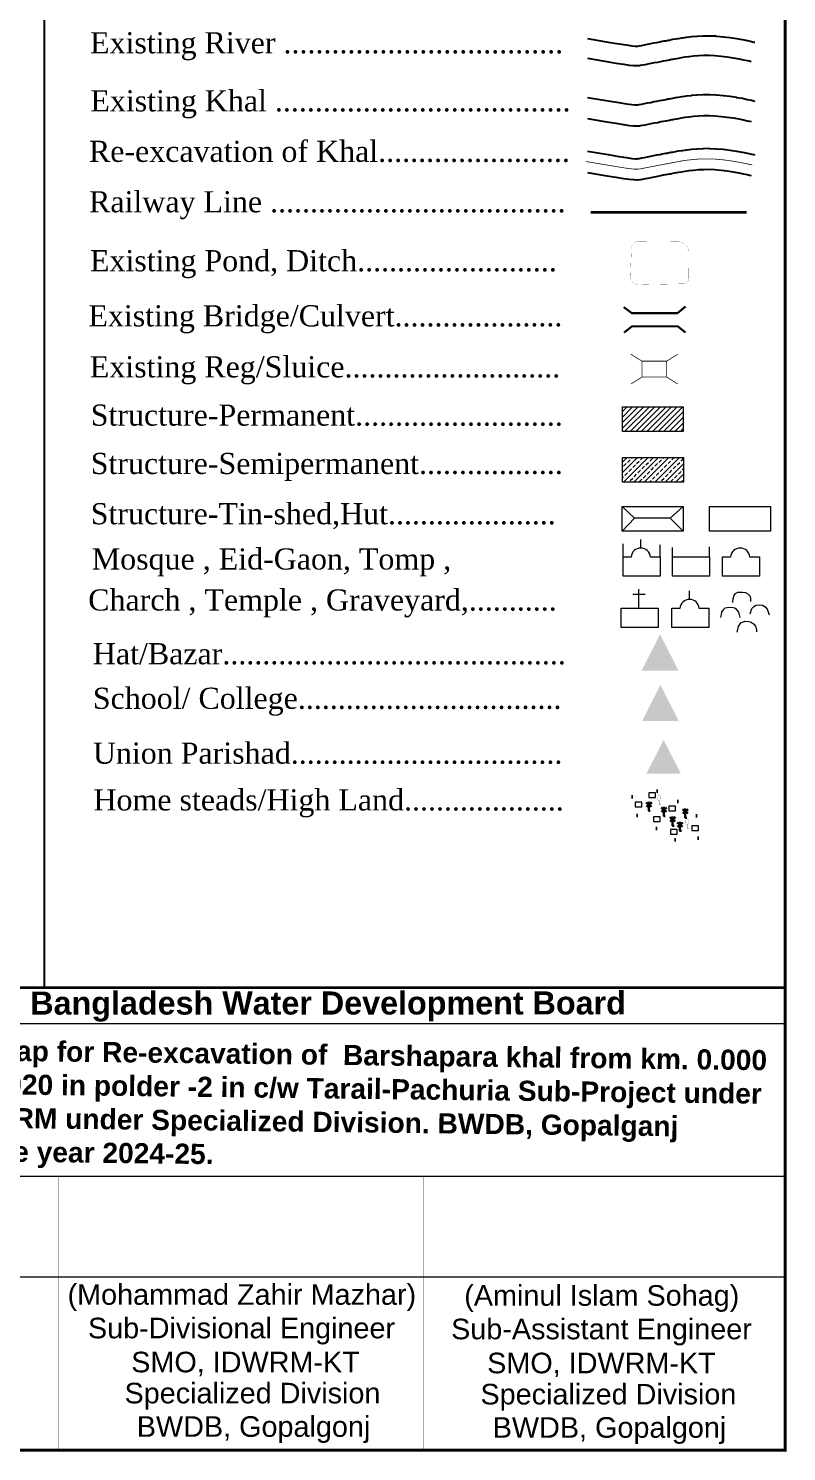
# Model space of a CAD drawing. Header units: millimetres. Extents: x 103 to 33028, y -150542 to -48.
# Drawn here: x 30708 to 31347, y -114427 to -113226 of the extents above; entities that cross this region are included whole.
import ezdxf
from ezdxf.enums import TextEntityAlignment as Align

# ---------------------------------------------------------------- set-up
doc = ezdxf.new("R2010")
doc.units = ezdxf.units.MM
doc.header["$MEASUREMENT"] = 0
for name, pattern in [('CENTERX2', [4, 2.5, -0.5, 0.5, -0.5]), ('DOT2', [0.125, 0, -0.125]), ('PHANTOM2', [1.25, 0.625, -0.125, 0.125, -0.125, 0.125, -0.125])]:
    doc.linetypes.add(name, pattern=pattern)
for name, color, linetype, lineweight in [('Bazar', 97, 'Continuous', 15), ('Bridge or Culvert', 7, 'Continuous', 25), ('Church', 170, 'Continuous', 9), ('Eid-Gah', 170, 'Continuous', 9), ('Existing Str', 7, 'PHANTOM2', 35), ('FRAM', 7, 'Continuous', 50), ('Graveyard', 40, 'Continuous', 9), ('HOUSE', 144, 'Continuous', 18), ('Mosque', 170, 'Continuous', 9), ('OUTLINE', 7, 'Continuous', 15), ('PL', 7, 'Continuous', 15), ('Pond or Ditch', 7, 'Continuous', 9), ('Rail Line', 14, 'TRACKS', 35), ('Temple', 170, 'Continuous', 9), ('Tomb', 170, 'Continuous', 9), ('Union', 7, 'Continuous', 15)]:
    doc.layers.add(name, color=color, linetype=linetype, lineweight=lineweight)
for name, color, linetype in [('boundary', 7, 'Continuous'), ('Home Stead', 151, 'Continuous'), ('Khal', 4, 'Continuous'), ('RIVER', 150, 'Continuous'), ('TEXT', 5, 'Continuous'), ('Trees', 77, 'Continuous')]:
    doc.layers.add(name, color=color, linetype=linetype)
doc.styles.add('AR', font='arial.ttf', dxfattribs={"height": 450})
doc.styles.add('b', font='times.ttf')
doc.styles.add('sum', font='arialbd.ttf')
doc.linetypes.add('TRACKS', pattern='A,0.15,[130,ltypeshp.shx,S=0.25,R=0,X=0,Y=0],0.15', length=0.3)

# ---------------------------------------------------------------- blocks, each defined once
blk = doc.blocks.new('A$C01DB3217')
at = {"layer": 'Trees', "color": 1, "lineweight": 30}
blk.add_lwpolyline([(0, 0.0028), (0, -0.0071), (0.0015, -0.0071)], dxfattribs=at)
for centre, start, end in [((-0.012, -0.0154), 41.2491, 62.6782), ((0.012, -0.0154), 117.3218, 138.7509)]:
    blk.add_arc(centre, 0.0195, start, end, dxfattribs=at)
blk = doc.blocks.new('A$C7FEE66E4')
at = {"layer": 'Trees', "linetype": 'Continuous', "const_width": 0.000142}
blk.add_lwpolyline([(0, 0, 0.606435), (0, 0.0049, 0.606435)], format="xyb", close=True, dxfattribs=at)
at = {"layer": 'Trees', "linetype": 'Continuous', "const_width": 0.000252}
for points in [[(0, 0), (0, -0.0029)], [(0, -0.0029), (0.0017, -0.0029)]]:
    blk.add_lwpolyline(points, dxfattribs=at)

msp = doc.modelspace()

# ---------------------------------------------------------------- hatches: boundary and pattern name
at = {"layer": 'Bazar'}
for color, points in [(256, [(31240.2, -113736.9), (31224.7, -113767.5), (31255.7, -113767.5)]), (5, [(31240.5, -113779.7), (31225, -113810.2), (31256, -113810.2)])]:
    msp.add_hatch(color=color, dxfattribs=at).paths.add_polyline_path(points)
at = {"layer": 'HOUSE'}
h = msp.add_hatch(dxfattribs=at)
h.set_pattern_fill('ANSI31', color=256, scale=26.610231, style=0)
h.set_pattern_definition([(45, (-3048715.9783, -10817931.2563), (-2.3520343171, 2.3520343171), [])])
h.paths.add_polyline_path([(31259.8, -113565.9), (31259.8, -113545), (31208.4, -113545), (31208.4, -113565.9)])
h = msp.add_hatch(dxfattribs=at)
h.set_pattern_fill('ANSI33', color=256, scale=24.947091)
h.set_pattern_definition([(45, (-3086712.6737, -11042239.564), (-4.4100643446, 4.4100643446), []), (45, (-3086708.2636, -11042239.564), (-4.4100643446, 4.4100643446), [3.1183864035, -1.5591932018])])
h.paths.add_polyline_path([(31260.1, -113587.8), (31208.6, -113587.8), (31208.6, -113608.6), (31260.1, -113608.6)])
at = {"layer": 'Union'}
msp.add_hatch(color=0, dxfattribs=at).paths.add_polyline_path([(31243.2, -113826), (31228.8, -113854.5), (31257.7, -113854.5)])

# ---------------------------------------------------------------- linework, layer by layer
at = {"layer": 'boundary', "color": 0}
for points, const_width in [([(28770.2, -112589.5), (31345.7, -112589.5), (31345.7, -114425.4), (28770.2, -114425.4), (28770.2, -112589.5)], 2.35), ([(30720.9, -114035.1), (30720.9, -112589.5)], 1.71)]:
    msp.add_lwpolyline(points, dxfattribs=dict(at, const_width=const_width))
at = {"layer": 'Bridge or Culvert', "color": 7, "linetype": 'Continuous', "lineweight": 30}
for points in [[(31209.7, -113460.8), (31216.5, -113466), (31254.8, -113465.9), (31261.6, -113460.5)], [(31209.8, -113482.3), (31216.5, -113477.1), (31254.9, -113477), (31261.7, -113482.3)]]:
    msp.add_lwpolyline(points, dxfattribs=at)
at = {"layer": 'Church', "linetype": 'Continuous'}
for points in [[(31222.2, -113715), (31222.2, -113698.8)], [(31222.2, -113715), (31222.2, -113698.8)], [(31227.7, -113703.3), (31217.3, -113703.3)], [(31227.7, -113703.3), (31217.3, -113703.3)]]:
    msp.add_lwpolyline(points, dxfattribs=at)
msp.add_lwpolyline([(31207.3, -113731.2), (31207.3, -113715), (31238.5, -113715), (31238.5, -113731.2), (31225.8, -113731.2), (31225.8, -113731.2), (31225.8, -113731.2), (31225.8, -113731.2), (31207.3, -113731.2)], close=True, dxfattribs=at)
msp.add_lwpolyline([(31207.3, -113731.2), (31207.3, -113715), (31238.5, -113715), (31238.5, -113731.2), (31225.8, -113731.2), (31225.8, -113731.2), (31225.8, -113731.2), (31225.8, -113731.2), (31207.3, -113731.2)], close=True, dxfattribs=at)
at = {"layer": 'Eid-Gah', "linetype": 'Continuous'}
for p, q in [((31250.7, -113671.7), (31250.7, -113663.6)), ((31250.7, -113671.7), (31250.7, -113663.6)), ((31281.9, -113671.7), (31281.9, -113663.1)), ((31281.9, -113671.7), (31281.9, -113663.1))]:
    msp.add_line(p, q, dxfattribs=at)
msp.add_lwpolyline([(31250.7, -113687.9), (31250.7, -113671.7), (31281.9, -113671.7), (31281.9, -113687.9), (31264.7, -113687.9), (31264.7, -113687.9), (31264.7, -113687.9), (31264.7, -113687.9), (31250.7, -113687.9)], close=True, dxfattribs=at)
msp.add_lwpolyline([(31250.7, -113687.9), (31250.7, -113671.7), (31281.9, -113671.7), (31281.9, -113687.9), (31264.7, -113687.9), (31264.7, -113687.9), (31264.7, -113687.9), (31264.7, -113687.9), (31250.7, -113687.9)], close=True, dxfattribs=at)
at = {"layer": 'Existing Str', "linetype": 'Continuous', "const_width": 0.618}
for points in [[(31215.5, -113500.6), (31225, -113506.5), (31245.7, -113506.5), (31255.2, -113500.6)], [(31225, -113519.9), (31225, -113506.5)], [(31245.7, -113519.9), (31245.7, -113506.5)], [(31215.5, -113525.8), (31225, -113519.9), (31245.7, -113519.9), (31255.2, -113525.8)]]:
    msp.add_lwpolyline(points, dxfattribs=at)
at = {"layer": 'FRAM', "linetype": 'Continuous', "const_width": 2.08}
msp.add_lwpolyline([(30414.2, -114035.1), (31345.7, -114035.1), (31345.7, -114035.1)], dxfattribs=at)
at = {"layer": 'Graveyard'}
for points in [[(31301.5, -113710), (31302, -113706.8), (31302.6, -113704), (31303.8, -113702.4), (31305.8, -113701.5), (31309.7, -113701.3), (31312.2, -113701.7), (31314.3, -113702.9), (31316.1, -113704.9), (31316.5, -113707), (31316.6, -113709.3)], [(31301.5, -113710), (31302, -113706.8), (31302.6, -113704), (31303.8, -113702.4), (31305.8, -113701.5), (31309.7, -113701.3), (31312.2, -113701.7), (31314.3, -113702.9), (31316.1, -113704.9), (31316.5, -113707), (31316.6, -113709.3)], [(31316.1, -113719.6), (31317.7, -113715.2), (31319.1, -113713.8), (31320.9, -113712.5), (31324, -113712.2), (31326.6, -113712.3), (31328.9, -113713.9), (31330.4, -113715.7), (31331.6, -113718.8), (31332.2, -113720.5)], [(31316.1, -113719.6), (31317.7, -113715.2), (31319.1, -113713.8), (31320.9, -113712.5), (31324, -113712.2), (31326.6, -113712.3), (31328.9, -113713.9), (31330.4, -113715.7), (31331.6, -113718.8), (31332.2, -113720.5)], [(31307.9, -113722.8), (31306.5, -113718.2), (31304.2, -113715.2), (31301.9, -113714.5), (31299.7, -113714.3), (31296.7, -113714.5), (31294.9, -113715), (31293.3, -113716.3), (31292.1, -113718.2), (31291.5, -113721.6), (31291.2, -113722.8)], [(31307.9, -113722.8), (31306.5, -113718.2), (31304.2, -113715.2), (31301.9, -113714.5), (31299.7, -113714.3), (31296.7, -113714.5), (31294.9, -113715), (31293.3, -113716.3), (31292.1, -113718.2), (31291.5, -113721.6), (31291.2, -113722.8)], [(31305.1, -113735.1), (31306.3, -113730.3), (31308.3, -113727.3), (31311.7, -113725.9), (31314.7, -113726.1), (31316.5, -113726.4), (31319, -113728), (31320.7, -113730.1), (31321.5, -113732.8), (31321.5, -113735)], [(31305.1, -113735.1), (31306.3, -113730.3), (31308.3, -113727.3), (31311.7, -113725.9), (31314.7, -113726.1), (31316.5, -113726.4), (31319, -113728), (31320.7, -113730.1), (31321.5, -113732.8), (31321.5, -113735)]]:
    msp.add_lwpolyline(points, dxfattribs=at)
at = {"layer": 'Home Stead', "color": 7, "linetype": 'DOT2', "lineweight": 50, "ltscale": 159.474072, "flags": 128}
msp.add_lwpolyline([(31216.8, -113874.2), (31212.9, -113880.2), (31217.3, -113887.6), (31223.3, -113891.3), (31228.3, -113895.4), (31232.6, -113899.9), (31237.2, -113900.7), (31240.2, -113900.8), (31244.3, -113907.4), (31250.9, -113910), (31261.9, -113911.6), (31272, -113909.6), (31274.8, -113900.9), (31271.3, -113890.5), (31266.5, -113885.3), (31259.1, -113881.2), (31245.9, -113870.7), (31229.8, -113868), (31223.6, -113872.2), (31216.8, -113874.2)], dxfattribs=at)
at = {"layer": 'HOUSE'}
for points in [[(31208.4, -113545), (31259.8, -113545), (31259.8, -113565.9), (31208.4, -113565.9)], [(31208.4, -113545), (31259.8, -113545), (31259.8, -113565.9), (31208.4, -113565.9)], [(31208.6, -113587.8), (31260.1, -113587.8), (31260.1, -113608.6), (31208.6, -113608.6)], [(31208.6, -113587.8), (31260.1, -113587.8), (31260.1, -113608.6), (31208.6, -113608.6)]]:
    msp.add_lwpolyline(points, close=True, dxfattribs=at)
at = {"layer": 'HOUSE', "linetype": 'Continuous'}
for points in [[(31208.2, -113629), (31259.7, -113629), (31259.7, -113649.8), (31208.2, -113649.8)], [(31208.2, -113629), (31259.7, -113629), (31259.7, -113649.8), (31208.2, -113649.8)], [(31281.8, -113629), (31333.3, -113629), (31333.3, -113649.8), (31281.8, -113649.8)], [(31281.8, -113629), (31333.3, -113629), (31333.3, -113649.8), (31281.8, -113649.8)]]:
    msp.add_lwpolyline(points, close=True, dxfattribs=at)
for points in [[(31259.7, -113629), (31248.6, -113638.9), (31218.6, -113638.9), (31208.2, -113629)], [(31259.7, -113629), (31248.6, -113638.9), (31218.6, -113638.9), (31208.2, -113629)], [(31218.6, -113638.9), (31208.2, -113649.8)], [(31218.6, -113638.9), (31208.2, -113649.8)], [(31248.6, -113638.9), (31259.7, -113649.8)], [(31248.6, -113638.9), (31259.7, -113649.8)]]:
    msp.add_lwpolyline(points, dxfattribs=at)
at = {"layer": 'HOUSE'}
for points in [[(31219.2, -113882.6), (31224.7, -113882.6), (31224.7, -113878.7), (31219.2, -113878.7), (31219.2, -113882.6)], [(31230.8, -113874.7), (31236.3, -113874.7), (31236.3, -113870.8), (31230.8, -113870.8), (31230.8, -113874.7)], [(31234.8, -113894.9), (31240.3, -113894.9), (31240.3, -113891), (31234.8, -113891), (31234.8, -113894.9)], [(31247.7, -113886), (31253.3, -113886), (31253.3, -113882.1), (31247.7, -113882.1), (31247.7, -113886)], [(31249.1, -113905.6), (31254.6, -113905.6), (31254.6, -113901.7), (31249.1, -113901.7), (31249.1, -113905.6)], [(31267.1, -113902.5), (31272.7, -113902.5), (31272.7, -113898.6), (31267.1, -113898.6), (31267.1, -113902.5)]]:
    msp.add_lwpolyline(points, dxfattribs=at)
at = {"layer": 'Khal', "color": 4, "linetype": 'Continuous'}
for points in [[(31179, -113283.9), (31196.4, -113286.8), (31205.4, -113288.3), (31211.9, -113289.3), (31216.4, -113289.9), (31219.1, -113290.2), (31220.5, -113290.2), (31221.4, -113290.2), (31222.7, -113289.9), (31224.6, -113289.6), (31227, -113289.1), (31229.6, -113288.6), (31232.3, -113288.1), (31235, -113287.5), (31237.6, -113287), (31240, -113286.6), (31242, -113286.2), (31243.7, -113285.9), (31245, -113285.6, -0.000461), (31245, -113285.6), (31246.1, -113285.4, -0.000727), (31246.1, -113285.4), (31247.1, -113285.2, -0.000788), (31247.1, -113285.2), (31248.2, -113285, -0.0006), (31248.2, -113285), (31249.5, -113284.8, -0.00033), (31249.5, -113284.8), (31251, -113284.5), (31253.1, -113284.1, -0.000676), (31253.1, -113284.1), (31255.6, -113283.7, -0.003183), (31255.7, -113283.7), (31258.8, -113283.2, -0.005207), (31259, -113283.1), (31262.5, -113282.6, -0.006703), (31262.7, -113282.6), (31266.7, -113282.2, -0.007978), (31267, -113282.1), (31271.3, -113281.8, -0.009172), (31271.6, -113281.7), (31276.4, -113281.5, -0.010353), (31276.7, -113281.5), (31281.7, -113281.5, -0.01156), (31282.1, -113281.5), (31287.4, -113281.7, -0.011928), (31287.8, -113281.7), (31293.3, -113282.2, -0.009419), (31293.6, -113282.3), (31299.1, -113283, -0.007149), (31299.3, -113283), (31304.6, -113283.8, -0.0056), (31304.7, -113283.9), (31309.5, -113284.7, -0.004498), (31309.7, -113284.7), (31313.8, -113285.6, -0.003682), (31313.9, -113285.6), (31317.2, -113286.3, -0.003044), (31317.3, -113286.3), (31319.4, -113286.8, -0.002369), (31319.4, -113286.8), (31320.2, -113287)], [(31179, -113301.8), (31193.7, -113304.2, 0.000575), (31193.7, -113304.3), (31202.8, -113305.8, 0.001752), (31202.8, -113305.8), (31209.4, -113306.8, 0.00424), (31209.6, -113306.8), (31214.2, -113307.5, 0.009421), (31214.5, -113307.5), (31217.7, -113307.8, 0.018889), (31218.4, -113307.9), (31220.6, -113307.9, 0.028642), (31221.5, -113307.9), (31223.2, -113307.8, 0.022093), (31223.9, -113307.7), (31225.6, -113307.4, 0.00369), (31225.7, -113307.4), (31227.8, -113307), (31230.1, -113306.5), (31232.7, -113306), (31235.4, -113305.5), (31238.2, -113305), (31240.8, -113304.4), (31243.1, -113304), (31245.2, -113303.6), (31246.8, -113303.3), (31248.1, -113303), (31249.1, -113302.8), (31250.1, -113302.6), (31251.2, -113302.5), (31252.4, -113302.2), (31254, -113301.9), (31255.9, -113301.6), (31258.4, -113301.2), (31261.4, -113300.7), (31264.7, -113300.2), (31268.5, -113299.8), (31272.5, -113299.4), (31277, -113299.2), (31281.6, -113299.2), (31286.5, -113299.4), (31291.7, -113299.9), (31296.9, -113300.5), (31301.9, -113301.3), (31306.6, -113302.1), (31310.6, -113302.9), (31313.7, -113303.6), (31315.7, -113304.1), (31317, -113304.4)]]:
    msp.add_lwpolyline(points, format="xyb", dxfattribs=at)
at = {"layer": 'Khal', "color": 3, "lineweight": 25, "ltscale": 0.1}
for points in [[(31179, -113329.3), (31196.4, -113332.2), (31205.4, -113333.7), (31211.9, -113334.7), (31216.4, -113335.4), (31219.1, -113335.7), (31220.5, -113335.7), (31221.4, -113335.6), (31222.7, -113335.4), (31224.6, -113335), (31227, -113334.6), (31229.6, -113334.1), (31232.3, -113333.5), (31235, -113333), (31237.6, -113332.5), (31240, -113332), (31242, -113331.6), (31243.7, -113331.3), (31245, -113331.1, -0.000461), (31245, -113331.1), (31246.1, -113330.9, -0.000727), (31246.1, -113330.9), (31247.1, -113330.7, -0.000788), (31247.1, -113330.7), (31248.2, -113330.5, -0.0006), (31248.2, -113330.5), (31249.5, -113330.2, -0.00033), (31249.5, -113330.2), (31251, -113330), (31253.1, -113329.6, -0.000676), (31253.1, -113329.6), (31255.6, -113329.1, -0.003183), (31255.7, -113329.1), (31258.8, -113328.6, -0.005207), (31259, -113328.6), (31262.5, -113328.1, -0.006703), (31262.7, -113328.1), (31266.7, -113327.6, -0.007978), (31267, -113327.6), (31271.3, -113327.2, -0.009172), (31271.6, -113327.2), (31276.4, -113327, -0.010353), (31276.7, -113327), (31281.7, -113326.9, -0.01156), (31282.1, -113327), (31287.4, -113327.2, -0.011928), (31287.8, -113327.2), (31293.3, -113327.7, -0.009419), (31293.6, -113327.7), (31299.1, -113328.4, -0.007149), (31299.3, -113328.4), (31304.6, -113329.3, -0.0056), (31304.7, -113329.3), (31309.5, -113330.2, -0.004498), (31309.7, -113330.2), (31313.8, -113331, -0.003682), (31313.9, -113331), (31317.2, -113331.7, -0.003044), (31317.3, -113331.7), (31319.4, -113332.2, -0.002369), (31319.4, -113332.2), (31320.2, -113332.4)], [(31179, -113347.2), (31193.7, -113349.7, 0.000575), (31193.7, -113349.7), (31202.8, -113351.2, 0.001752), (31202.8, -113351.2), (31209.4, -113352.3, 0.00424), (31209.6, -113352.3), (31214.2, -113352.9, 0.009421), (31214.5, -113353), (31217.7, -113353.3, 0.018889), (31218.4, -113353.3), (31220.6, -113353.4, 0.028642), (31221.5, -113353.4), (31223.2, -113353.2, 0.022093), (31223.9, -113353.1), (31225.6, -113352.8, 0.00369), (31225.7, -113352.8), (31227.8, -113352.4), (31230.1, -113352), (31232.7, -113351.5), (31235.4, -113350.9), (31238.2, -113350.4), (31240.8, -113349.9), (31243.1, -113349.4), (31245.2, -113349), (31246.8, -113348.7), (31248.1, -113348.5), (31249.1, -113348.3), (31250.1, -113348.1), (31251.2, -113347.9), (31252.4, -113347.7), (31254, -113347.4), (31255.9, -113347), (31258.4, -113346.6), (31261.4, -113346.1), (31264.7, -113345.6), (31268.5, -113345.2), (31272.5, -113344.9), (31277, -113344.7), (31281.6, -113344.6), (31286.5, -113344.8), (31291.7, -113345.3), (31296.9, -113346), (31301.9, -113346.8), (31306.6, -113347.6), (31310.6, -113348.4), (31313.7, -113349), (31315.7, -113349.5), (31317, -113349.8)]]:
    msp.add_lwpolyline(points, format="xyb", dxfattribs=at)
at = {"layer": 'Khal', "color": 7, "linetype": 'CENTERX2', "lineweight": 30, "ltscale": 5, "const_width": 0.618}
msp.add_lwpolyline([(31177.6, -113338), (31194.9, -113340.9), (31204, -113342.4), (31210.6, -113343.5), (31215.3, -113344.1), (31218.5, -113344.5), (31220.8, -113344.5), (31222.6, -113344.4), (31224.3, -113344.1), (31226.3, -113343.7), (31228.7, -113343.2), (31231.3, -113342.7), (31234, -113342.2), (31236.7, -113341.7), (31239.3, -113341.2), (31241.7, -113340.7), (31243.7, -113340.3), (31245.3, -113340), (31246.6, -113339.8), (31247.7, -113339.6), (31248.7, -113339.4), (31249.8, -113339.2), (31251, -113338.9), (31252.6, -113338.7), (31254.6, -113338.3), (31257.2, -113337.8), (31260.2, -113337.3), (31263.7, -113336.8), (31267.7, -113336.4), (31272.1, -113336), (31276.8, -113335.8), (31281.8, -113335.8), (31287, -113336), (31292.5, -113336.5), (31297.9, -113337.2), (31303.2, -113338), (31308, -113338.9), (31312.1, -113339.7), (31315.3, -113340.4), (31317.4, -113340.8), (31318.1, -113341)], dxfattribs=at)
at = {"layer": 'Mosque', "linetype": 'Continuous'}
for p, q in [((31209, -113671.7), (31209, -113660.5)), ((31209, -113671.7), (31209, -113660.5)), ((31223.9, -113664.1), (31223.9, -113657)), ((31223.9, -113664.1), (31223.9, -113657)), ((31240.2, -113671.7), (31240.2, -113661.4)), ((31240.2, -113671.7), (31240.2, -113661.4))]:
    msp.add_line(p, q, dxfattribs=at)
for points in [[(31232, -113671.7), (31240.2, -113671.7), (31240.2, -113687.9), (31227.5, -113687.9), (31227.5, -113687.9), (31222.9, -113687.9), (31222.9, -113687.9), (31209, -113687.9), (31209, -113671.7), (31215.8, -113671.7)], [(31232, -113671.7), (31240.2, -113671.7), (31240.2, -113687.9), (31222.9, -113687.9), (31222.9, -113687.9), (31222.9, -113687.9), (31222.9, -113687.9), (31209, -113687.9), (31209, -113671.7), (31215.8, -113671.7)]]:
    msp.add_lwpolyline(points, dxfattribs=at)
msp.add_arc((31223.9, -113672.3), 8.12, 3.9267, 176.0733, dxfattribs=at)
msp.add_arc((31223.9, -113672.3), 8.12, 3.9267, 176.0733, dxfattribs=at)
at = {"layer": 'PL'}
for p, q in [((31345.7, -114035.1), (31345.7, -114425.4)), ((31345.7, -114065.6), (30582.4, -114065.6)), ((31346.2, -114194.5), (30414.7, -114194.5)), ((31345.7, -114279.4), (30414.2, -114279.4))]:
    msp.add_line(p, q, dxfattribs=at)
at = {"layer": 'PL', "const_width": 0.233}
for points in [[(30733, -114194.5), (30733, -114425.2)], [(31040.5, -114194.5), (31040.5, -114425.4)]]:
    msp.add_lwpolyline(points, dxfattribs=at)
at = {"layer": 'Pond or Ditch', "color": 4, "const_width": 0.104}
msp.add_lwpolyline([(31221.1, -113405.5), (31255.8, -113405.8, -0.407338), (31264.3, -113414.3), (31264.2, -113436.7, -0.346244), (31260.6, -113441.2), (31222.4, -113441.9, -0.392601), (31215.2, -113435.4), (31216, -113412.1, -0.321685), (31221.1, -113405.5, -5.135448)], format="xyb", dxfattribs=at)
at = {"layer": 'Rail Line', "color": 212, "ltscale": 10, "true_color": 0xc529d6}
msp.add_line((31181.8, -113380.8), (31313, -113380.8), dxfattribs=at)
at = {"layer": 'RIVER', "color": 4, "linetype": 'Continuous'}
for points in [[(31179, -113234.3), (31196.4, -113237.2), (31205.4, -113238.7), (31211.9, -113239.7), (31216.4, -113240.4), (31219.1, -113240.6), (31220.5, -113240.7), (31221.4, -113240.6), (31222.7, -113240.4), (31224.6, -113240), (31227, -113239.5), (31229.6, -113239), (31232.3, -113238.5), (31235, -113238), (31237.6, -113237.5), (31240, -113237), (31242, -113236.6), (31243.7, -113236.3), (31245, -113236.1, -0.000461), (31245, -113236.1), (31246.1, -113235.9, -0.000727), (31246.1, -113235.8), (31247.1, -113235.7, -0.000788), (31247.1, -113235.7), (31248.2, -113235.5, -0.0006), (31248.2, -113235.5), (31249.5, -113235.2, -0.00033), (31249.5, -113235.2), (31251, -113234.9), (31253.1, -113234.6, -0.000676), (31253.1, -113234.6), (31255.6, -113234.1, -0.003183), (31255.7, -113234.1), (31258.8, -113233.6, -0.005207), (31259, -113233.6), (31262.5, -113233.1, -0.006703), (31262.7, -113233), (31266.7, -113232.6, -0.007978), (31267, -113232.6), (31271.3, -113232.2, -0.009172), (31271.6, -113232.2), (31276.4, -113232, -0.010353), (31276.7, -113231.9), (31281.7, -113231.9, -0.01156), (31282.1, -113231.9), (31287.4, -113232.1, -0.011928), (31287.8, -113232.2), (31293.3, -113232.7, -0.009419), (31293.6, -113232.7), (31299.1, -113233.4, -0.007149), (31299.3, -113233.4), (31304.6, -113234.2, -0.0056), (31304.7, -113234.3), (31309.5, -113235.1, -0.004498), (31309.7, -113235.2), (31313.8, -113236, -0.003682), (31313.9, -113236), (31317.2, -113236.7, -0.003044), (31317.3, -113236.7), (31319.4, -113237.2, -0.002369), (31319.4, -113237.2), (31320.2, -113237.4)], [(31179, -113250.9), (31193.7, -113253.4, 0.000575), (31193.7, -113253.4), (31202.8, -113254.9, 0.001752), (31202.8, -113254.9), (31209.4, -113255.9, 0.00424), (31209.6, -113256), (31214.2, -113256.6, 0.009421), (31214.5, -113256.7), (31217.7, -113257, 0.018889), (31218.4, -113257), (31220.6, -113257.1, 0.028642), (31221.5, -113257.1), (31223.2, -113256.9, 0.022093), (31223.9, -113256.8), (31225.6, -113256.5, 0.00369), (31225.7, -113256.5), (31227.8, -113256.1), (31230.1, -113255.6), (31232.7, -113255.1), (31235.4, -113254.6), (31238.2, -113254.1), (31240.8, -113253.6), (31243.1, -113253.1), (31245.2, -113252.7), (31246.8, -113252.4), (31248.1, -113252.2), (31249.1, -113252), (31250.1, -113251.8), (31251.2, -113251.6), (31252.4, -113251.4), (31254, -113251.1), (31255.9, -113250.7), (31258.4, -113250.3), (31261.4, -113249.8), (31264.7, -113249.3), (31268.5, -113248.9), (31272.5, -113248.6), (31277, -113248.4), (31281.6, -113248.3), (31286.5, -113248.5), (31291.7, -113249), (31296.9, -113249.7), (31301.9, -113250.5), (31306.6, -113251.3), (31310.6, -113252.1), (31313.7, -113252.7), (31315.7, -113253.2), (31317, -113253.5)]]:
    msp.add_lwpolyline(points, format="xyb", dxfattribs=at)
at = {"layer": 'Temple', "linetype": 'Continuous'}
msp.add_line((31265.1, -113707.5), (31265.1, -113700.3), dxfattribs=at)
msp.add_line((31265.1, -113707.5), (31265.1, -113700.3), dxfattribs=at)
msp.add_lwpolyline([(31273.2, -113715), (31281.4, -113715), (31281.4, -113731.2), (31264.1, -113731.2), (31264.1, -113731.2), (31264.1, -113731.2), (31264.1, -113731.2), (31250.2, -113731.2), (31250.2, -113715), (31257, -113715)], dxfattribs=at)
msp.add_lwpolyline([(31273.2, -113715), (31281.4, -113715), (31281.4, -113731.2), (31264.1, -113731.2), (31264.1, -113731.2), (31264.1, -113731.2), (31264.1, -113731.2), (31250.2, -113731.2), (31250.2, -113715), (31257, -113715)], dxfattribs=at)
msp.add_arc((31265.1, -113715.6), 8.12, 3.9267, 176.0733, dxfattribs=at)
msp.add_arc((31265.1, -113715.6), 8.12, 3.9267, 176.0733, dxfattribs=at)
at = {"layer": 'Tomb', "linetype": 'Continuous'}
msp.add_lwpolyline([(31315.9, -113671.7), (31324.1, -113671.7), (31324.1, -113687.9), (31306.9, -113687.9), (31306.9, -113687.9), (31306.9, -113687.9), (31306.9, -113687.9), (31292.9, -113687.9), (31292.9, -113671.7), (31299.7, -113671.7)], dxfattribs=at)
msp.add_arc((31307.8, -113672.3), 8.12, 3.9267, 176.0733, dxfattribs=at)
msp.add_arc((31307.8, -113672.3), 8.12, 3.9267, 176.0733, dxfattribs=at)

# ---------------------------------------------------------------- block references
at = {"layer": 'Trees', "ltscale": 0.1, "xscale": 787.5091173706678, "yscale": 787.509117370646, "zscale": 787.5091173706438}
for p in [(31230.8, -113880.4), (31243.4, -113884.8), (31250.8, -113892.9), (31261.5, -113886.2), (31257, -113897.3)]:
    msp.add_blockref('A$C01DB3217', p, dxfattribs=at)
at = {"layer": 'Trees', "linetype": 'DOT2', "ltscale": 0.2, "xscale": 998.6528350648878, "yscale": 998.6528350648732, "zscale": 998.6528350648799}
for p in [(31239.4, -113877.6), (31263.1, -113897.8)]:
    msp.add_blockref('A$C7FEE66E4', p, dxfattribs=at)

# ---------------------------------------------------------------- texts
at = {"layer": 'FRAM', "linetype": 'Continuous', "lineweight": -3, "style": 'AR'}
for s, p in [('(Mohammad Zahir Mazhar)      ', (30907.7, -114302.7)), ('Sub-Divisional Engineer       ', (30910.8, -114331)), ('SMO, IDWRM-KT      ', (30910.8, -114359.7)), ('Specialized Division     ', (30913.3, -114385.9)), ('BWDB, Gopalgonj     ', (30914.2, -114414.1))]:
    msp.add_text(s, height=17.375, dxfattribs=at).set_placement(p, align=Align.CENTER)
at = {"layer": 'FRAM', "linetype": 'Continuous', "style": 'AR'}
for s, p in [('(Aminul Islam Sohag)     ', (31207.9, -114303.5)), ('Sub-Assistant Engineer      ', (31211, -114331.8)), ('SMO, IDWRM-KT      ', (31211, -114360.5)), ('Specialized Division     ', (31213.5, -114386.8)), ('BWDB, Gopalgonj     ', (31214.4, -114414.9))]:
    msp.add_text(s, height=17.375, dxfattribs=at).set_placement(p, align=Align.CENTER)
at = {"layer": 'OUTLINE', "ltscale": 0.1, "style": 'b'}
for s, p in [('Railway Line .....................................', (30758.6, -113380.9)), (' Existing Reg/Sluice...........................', (30752.5, -113520.2)), ('Structure-Permanent..........................', (30760, -113560.9)), ('Structure-Semipermanent..................', (30760, -113601.7)), ('Structure-Tin-shed,Hut.....................', (30760, -113644.1)), ('Mosque , Eid-Gaon, Tomp ,', (30760.9, -113682.3)), ('Charch , Temple , Graveyard,........... ', (30757.9, -113716.9)), ('Home steads/High Land....................', (30762.3, -113885.6))]:
    msp.add_text(s, height=17.843, dxfattribs=at).set_placement(p)
at = {"layer": 'OUTLINE', "ltscale": 0.1, "char_height": 17.843, "width": 832.55, "attachment_point": 1, "style": 'b'}
for s, insert in [(' Existing River ...................................', (30752.7, -113228.9)), ('Existing Khal .....................................', (30759.7, -113277.9)), ('Re-excavation of Khal........................', (30758.5, -113320.5)), (' Existing Pond, Ditch.........................', (30752.6, -113412.8)), (' Existing Bridge/Culvert.....................', (30751.3, -113459.3)), ('Hat/Bazar...........................................', (30761.8, -113744.4)), ('School/ College.................................', (30761.8, -113782)), ('Union Parishad..................................', (30761.8, -113828.3))]:
    msp.add_mtext(s, dxfattribs=dict(at, insert=insert))
at = {"layer": 'TEXT', "color": 7, "style": 'sum'}
msp.add_text('Bangladesh Water Development Board', height=19.492, rotation=0.0165, dxfattribs=at).set_placement((30960.2, -114057.8), align=Align.CENTER)
at = {"layer": 'TEXT', "color": 7, "insert": (30592.9, -114078.7), "char_height": 17, "width": 738.105, "attachment_point": 1, "rotation": 359.2928, "style": 'sum'}
msp.add_mtext('Sketch Map for Re-excavation of  Barshapara khal from km. 0.000 to km. 2.020 in polder -2 in c/w Tarail-Pachuria Sub-Project under CRISP-WRM under Specialized Division. BWDB, Gopalganj during the year 2024-25.', dxfattribs=at)

doc.saveas('drawing.dxf')
